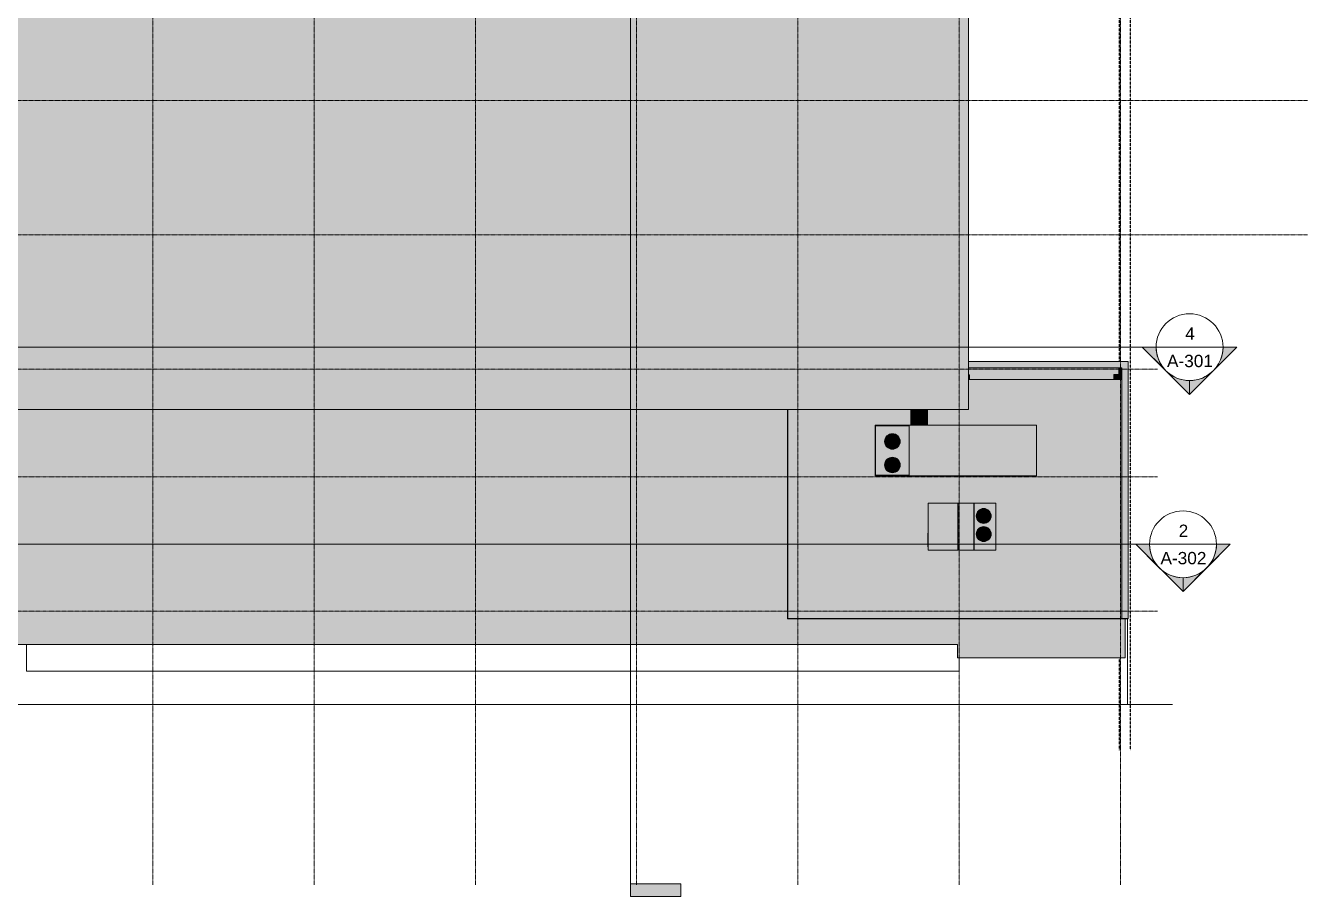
# Model space of a CAD drawing. Header units: inches. Extents: x 21826 to 32862, y -23296 to -20170.
# Drawn here: x 24305 to 26606, y -23296 to -21733 of the extents above; entities that cross this region are included whole.
import ezdxf

# ---------------------------------------------------------------- set-up
doc = ezdxf.new("R2010")
doc.units = ezdxf.units.IN
doc.header["$MEASUREMENT"] = 0
doc.linetypes.add('Grid Line 1_2_', pattern=[0.875, 0.5, -0.125, 0.125, -0.125])
doc.linetypes.add('Hidden', pattern=[0.28125, 0.1875, -0.09375])
for name, color, linetype, lineweight in [('A-PROP-SBCK', 71, 'Hidden', 25), ('A-ROOF', 132, 'Continuous', 9), ('C-BLDG-PADS', 91, 'Continuous', 9), ('Conc', 7, 'Continuous', 9), ('EOP-PR', 4, 'Continuous', 9), ('G-ANNO-SYMB', 111, 'Continuous', 9), ('G-IMPT', 8, 'Continuous', 9), ('L-SITE-WALL', 31, 'Continuous', 9), ('M-EQPM', 50, 'Continuous', 9), ('M-HVAC-DUCT', 70, 'Continuous', 9), ('Q-CASE', 31, 'Continuous', 9), ('S-BEAM', 12, 'Continuous', 9), ('S-GRID', 1, 'Continuous', 9)]:
    doc.layers.add(name, color=color, linetype=linetype, lineweight=lineweight)
doc.styles.add('Arial_1', font='arial.ttf', dxfattribs={"height": 22.129491})

# ---------------------------------------------------------------- blocks, each defined once
blk = doc.blocks.new('W-Wide Flange - W21X166-773988-Roof Plan')
at = {"layer": 'S-BEAM'}
for points in [[(26258.2, -22360.6), (26263.1, -22360.4), (26263.1, -22359.7), (26258.2, -22359.7), (26258.2, -22360.5)], [(26270.7, -22368.7), (26270.6, -22360.4), (26258.2, -22360.6), (26258.3, -22368.7), (26260.2, -22368.7)], [(26263.1, -22360.5), (26264, -22360.4), (26264, -22359.7), (26263.1, -22359.7), (26263.1, -22360.5)], [(26264, -22360.4), (26264.8, -22360.4), (26264.8, -22359.7), (26264, -22359.7)], [(26264.8, -22360.5), (26265.7, -22360.4), (26265.7, -22359.6), (26264.8, -22359.7), (26264.8, -22360.4)], [(26264.8, -22360.5), (26264.8, -22360.4), (26264.8, -22360.4)], [(26265.7, -22360.4), (26267.4, -22360.4), (26267.4, -22359.6), (26265.7, -22359.7), (26265.7, -22360.4)], [(26270.7, -22368.7), (26270.7, -22368.7), (26270.7, -22365.9)]]:
    blk.add_hatch(color=256, dxfattribs=at).paths.add_polyline_path(points, flags=0)
for p, q in [((26267.4, -22359.5), (26258.2, -22359.7)), ((26258.2, -22359.7), (26263.1, -22359.7)), ((26258.2, -22359.7), (26258.2, -22359.7)), ((26258.2, -22359.7), (26258.2, -22360.6)), ((26258.2, -22360.6), (26270.6, -22360.4)), ((26263.1, -22360.5), (26258.2, -22360.6)), ((26258.2, -22360.6), (26258.2, -22360.6)), ((26258.3, -22368.7), (26258.2, -22360.6)), ((26264, -22359.7), (26264, -22360.4)), ((26264.8, -22360.4), (26264.8, -22359.7)), ((26265.7, -22359.6), (26267.4, -22359.6)), ((26270.6, -22360.4), (26265.7, -22360.4)), ((26270.6, -22360.4), (26270.6, -22360.4)), ((26270.7, -22368.7), (26270.6, -22360.4))]:
    blk.add_line(p, q, dxfattribs=at)
for centre, start_param, end_param in [((26263.1, -22359.7), 0, 1.570207), ((26263.1, -22360.4), 4.7118, 6.282596), ((26265.7, -22359.7), 1.570207, 3.141003), ((26265.7, -22360.4), 3.141593, 4.7118)]:
    blk.add_ellipse(centre, major_axis=(0.89, 0.013), ratio=0.041626, start_param=start_param, end_param=end_param, dxfattribs=at)
blk = doc.blocks.new('Casework 3 - Casework 1-483541-Roof Plan')
at = {"layer": 'Q-CASE'}
blk.add_hatch(color=256, dxfattribs=at).paths.add_polyline_path([(25833.6, -22384.1), (25842.2, -22384.1), (25842.2, -22381.9), (25833.6, -22381.9)], flags=0)
for p, q in [((25842.2, -22384.1), (25842.2, -22381.9)), ((25833.6, -22384.1), (25842.2, -22384.1))]:
    blk.add_line(p, q, dxfattribs=at)
blk = doc.blocks.new('Girt_C - 8_D-747001-Roof Plan')
at = {"layer": 'S-BEAM'}
for points in [[(26267.4, -22360.4), (26267.6, -22360.4), (26267.6, -22348.2), (26267.4, -22348.2), (26267.4, -22360.4)], [(26270.7, -22368.7), (26272.8, -22368.7), (26272.8, -22348.2), (26267.6, -22348.2), (26267.6, -22360.4), (26270.6, -22360.5), (26270.7, -22368.7)]]:
    blk.add_hatch(color=256, dxfattribs=at).paths.add_polyline_path(points, flags=0)
for p, q in [((26267.4, -22348.2), (26267.4, -22360.5)), ((26267.4, -22348.2), (26267.6, -22348.2)), ((26267.6, -22348.2), (26272.8, -22348.2))]:
    blk.add_line(p, q, dxfattribs=at)
blk = doc.blocks.new('Trane - 20-75 Ton Packaged Ind Rooftop DX Cooling Only and Extended Casing TAG_SXHLF20_ 0210035350 - PL_AS_HF001102-e2b63efd-16e1-40f1-8521-6466c1d8891c_dwg_Trane-SXHLF20-V4-Roof Plan')
at = {"layer": 'G-IMPT'}
for points in [[(-1.1, 89.5), (-1.1, 89.5), (-1.1, 89.5)], [(30.7, 89.5), (-1.1, 89.5), (-1.1, -1), (227.3, -1), (227.2, 89.5), (168.9, 89.5)], [(227.3, 89.5), (227.3, 88.5), (287.4, 88.5), (287.4, -0.1), (227.3, -0.2), (227.3, -1), (288.4, -1), (288.4, 89.5), (238.1, 89.5)], [(256, 84.2), (253.4, 83.8), (251, 82.8), (248.8, 81.5), (246.9, 79.7), (245.4, 77.7), (244.2, 75.4), (243.5, 72.9), (243.3, 70.3), (243.5, 67.7), (244.2, 65.3), (245.4, 62.9), (246.9, 60.9), (248.8, 59.1), (251, 57.8), (253.4, 56.8), (256, 56.4), (258.6, 56.4), (261.1, 56.8), (263.5, 57.8), (266, 59.4), (267.6, 60.9), (269.2, 62.9), (270.3, 65.3), (271, 67.7), (271.3, 70.3), (271, 72.9), (270.3, 75.4), (269.2, 77.7), (267.6, 79.7), (265.7, 81.5), (263.5, 82.8), (261.1, 83.8), (258.6, 84.2)], [(256, 42.1), (253.4, 41.6), (251, 40.7), (248.8, 39.3), (246.9, 37.6), (245.4, 35.5), (244.2, 33.2), (243.5, 30.7), (243.3, 28.1), (243.5, 25.6), (244.2, 23.1), (245.4, 20.8), (246.9, 18.7), (248.8, 17), (251, 15.6), (253.4, 14.7), (256, 14.2), (258.6, 14.2), (261.1, 14.7), (263.5, 15.6), (265.7, 17), (267.6, 18.7), (269.2, 20.8), (270.3, 23.1), (271, 25.6), (271.3, 28.1), (271, 30.7), (270.3, 33.2), (269.2, 35.5), (267.6, 37.6), (265.7, 39.3), (263.5, 40.7), (261.1, 41.6), (258.6, 42.1)]]:
    blk.add_hatch(color=256, dxfattribs=at).paths.add_polyline_path(points, flags=0)
h = blk.add_hatch(color=256, dxfattribs=at)
h.paths.add_polyline_path([(287.4, 88.5), (227.2, 88.5), (227.2, -0.1), (287.4, -0.1), (287.4, 82.8)], flags=0)
h.paths.add_polyline_path([(256, 84.2), (258.6, 84.2), (261.1, 83.8), (263.5, 82.8), (265.7, 81.5), (267.6, 79.7), (269.2, 77.7), (270.3, 75.4), (271, 72.9), (271.3, 70.3), (271, 67.7), (270.3, 65.3), (269.2, 62.9), (267.6, 60.9), (265.7, 59.1), (263.5, 57.8), (261.1, 56.8), (258.6, 56.4), (256, 56.4), (253.4, 56.8), (251, 57.8), (248.5, 59.4), (246.9, 60.9), (245.4, 62.9), (244.2, 65.3), (243.5, 67.7), (243.3, 70.3), (243.5, 72.9), (244.2, 75.4), (245.4, 77.7), (246.9, 79.7), (248.8, 81.5), (251, 82.8), (253.4, 83.8)], flags=0)
h.paths.add_polyline_path([(256, 42.1), (258.6, 42.1), (261.1, 41.6), (263.5, 40.7), (265.7, 39.3), (267.6, 37.6), (269.2, 35.5), (270.3, 33.2), (271, 30.7), (271.3, 28.1), (271, 25.6), (270.3, 23.1), (269.2, 20.8), (267.6, 18.7), (265.7, 17), (263.5, 15.6), (261.1, 14.7), (258.6, 14.2), (256, 14.2), (253.4, 14.7), (251, 15.6), (248.8, 17), (246.9, 18.7), (245.4, 20.8), (244.2, 23.1), (243.5, 25.6), (243.3, 28.1), (243.5, 30.7), (244.2, 33.2), (245.4, 35.5), (246.9, 37.6), (248.8, 39.3), (251, 40.7), (253.4, 41.6)], flags=0)
for p, q in [((-1.1, -1), (-1.1, 89.5)), ((-1.1, -1), (-1.1, 89.5)), ((-1.1, 89.5), (227.3, 89.5)), ((287.4, 88.5), (227.2, 88.5)), ((227.2, 88.5), (227.2, -0.1)), ((227.3, 89.5), (288.4, 89.5)), ((227.3, 89.5), (227.3, 88.5)), ((287.4, -0.1), (287.4, 88.5)), ((288.4, -1), (288.4, 89.5)), ((227.3, -1), (-1.1, -1)), ((227.2, -0.1), (287.4, -0.1)), ((227.3, -0.1), (227.3, -1)), ((288.4, -1), (227.3, -1))]:
    blk.add_line(p, q, dxfattribs=at)
for centre, start, end in [((257.3, 70.3), 0, 180), ((257.3, 70.3), 180, 0), ((257.3, 28.1), 0, 180), ((257.3, 28.1), 180, 0)]:
    blk.add_arc(centre, 14, start, end, dxfattribs=at)
blk = doc.blocks.new('Trane - 20-75 Ton Packaged Ind Rooftop DX Cooling Only and Extended Casing TAG_SXHLF20_ 0210035350 - PL_AS_HF001102-e2b63efd-16e1-40f1-8521-6466c1d8891c_dwg_TRANEBIMLOGO-700802-Roof Plan')
at = {"layer": 'G-IMPT'}
for p, q in [((273.3, -1), (273.4, -1)), ((273.4, -1), (273.3, -1)), ((273.4, -1), (273.5, -1)), ((273.5, -1), (273.4, -1)), ((273.5, -1), (273.5, -1)), ((273.5, -1), (273.5, -1)), ((277.9, -1), (277.8, -1))]:
    blk.add_line(p, q, dxfattribs=at)
at = {"layer": 'G-IMPT', "flags": 128}
for points in [[(271.6, -1), (268, -1), (271.7, -1)], [(271.5, -1), (268, -1), (271.5, -1)], [(271.8, -1), (268, -1), (271.9, -1)], [(271.7, -1), (268, -1), (271.8, -1)], [(271.4, -1), (268.1, -1), (271.4, -1)], [(271.3, -1), (268.3, -1), (271.3, -1)], [(271.2, -1), (268.5, -1), (271.2, -1)], [(276.8, -1), (275.1, -1), (274.9, -1), (275.4, -1), (275, -1), (275.7, -1), (276.1, -1), (276.6, -1)], [(279.1, -1), (279.3, -1), (279.4, -1)], [(283, -1), (283.7, -1), (283.8, -1), (282.4, -1), (282, -1), (283.4, -1), (283.5, -1), (282.8, -1), (282.8, -1), (283.6, -1), (283.7, -1), (283, -1)]]:
    blk.add_lwpolyline(points, close=True, dxfattribs=at)
for points in [[(273.4, -1), (270, -1), (273.4, -1)], [(273.5, -1), (270.1, -1), (273.5, -1)], [(273.5, -1), (270.2, -1), (273.5, -1)], [(273.5, -1), (270.3, -1), (273.5, -1)], [(273.4, -1), (270.5, -1), (273.4, -1)], [(273.3, -1), (270.6, -1), (273.3, -1)], [(277.8, -1), (276.9, -1), (276.3, -1), (277, -1), (277.2, -1), (277.5, -1), (278.7, -1), (278.8, -1), (279.5, -1), (279.5, -1), (280.7, -1), (280.9, -1)], [(277.7, -1), (277.4, -1), (277.5, -1), (277.7, -1)], [(281.4, -1), (281.1, -1), (280.5, -1), (280.1, -1), (279.9, -1), (279, -1), (278.1, -1), (277.9, -1)], [(280.9, -1), (281.2, -1), (281.8, -1), (282.3, -1), (281.6, -1), (281.4, -1)]]:
    blk.add_lwpolyline(points, dxfattribs=at)
blk = doc.blocks.new('Trane - 20-75 Ton Packaged Ind Rooftop DX Cooling Only and Extended Casing TAG_SXHLF20_ 0210035350 - PL_AS_HF001102-e2b63efd-16e1-40f1-8521-6466c1d8891c_dwg-V5-Roof Plan')
for name in ['Trane - 20-75 Ton Packaged Ind Rooftop DX Cooling Only and Extended Casing TAG_SXHLF20_ 0210035350 - PL_AS_HF001102-e2b63efd-16e1-40f1-8521-6466c1d8891c_dwg_Trane-SXHLF20-V4-Roof Plan', 'Trane - 20-75 Ton Packaged Ind Rooftop DX Cooling Only and Extended Casing TAG_SXHLF20_ 0210035350 - PL_AS_HF001102-e2b63efd-16e1-40f1-8521-6466c1d8891c_dwg_TRANEBIMLOGO-700802-Roof Plan']:
    blk.add_blockref(name, (0, 0))
blk = doc.blocks.new('Trane - 20-75 Ton Packaged Ind Rooftop DX Cooling Only and Extended Casing TAG_SXHLF20_ 0210035350 - SXHLF20-V6-Roof Plan')
blk.add_blockref('Trane - 20-75 Ton Packaged Ind Rooftop DX Cooling Only and Extended Casing TAG_SXHLF20_ 0210035350 - PL_AS_HF001102-e2b63efd-16e1-40f1-8521-6466c1d8891c_dwg-V5-Roof Plan', (0, 0))
blk = doc.blocks.new('Trane - Packaged Voyager Rooftop System 12_5-25 Ton Gas-Electric Packaged Unit TAG_YHD300_ 1008114931 - PL_AY4V000072-0a482d62-fa2d-4e4c-a01b-d2dd38fd3219_dwg_Trane-YHD300-V7-Roof Plan')
at = {"layer": 'G-IMPT'}
h = blk.add_hatch(color=256, dxfattribs=at)
h.paths.add_polyline_path([(0, 0), (53.2, 0), (53.2, 84.2), (0, 84.2), (0, 8.7)], flags=0)
h.paths.add_polyline_path([(121.7, 0), (121.7, 84.2), (82.4, 84.2), (82.4, 0), (110.6, 0)], flags=0)
h.paths.add_polyline_path([(53.7, 0), (81.9, 0), (81.9, 84.2), (53.7, 84.2), (53.7, 8.7)], flags=0)
h.paths.add_polyline_path([(99.7, 15.3), (98.4, 15.4), (97.2, 15.6), (95.9, 15.9), (94.7, 16.3), (93.3, 17), (92.5, 17.5), (91.4, 18.2), (90.5, 19), (89.6, 20), (88.8, 21), (88.2, 22), (87.6, 23.2), (87.1, 24.4), (86.8, 25.6), (86.5, 26.8), (86.4, 28.1), (86.5, 29.4), (86.6, 30.6), (86.9, 31.9), (87.2, 33.1), (87.7, 34.3), (88.3, 35.4), (89, 36.5), (89.8, 37.4), (90.7, 38.3), (91.7, 39.2), (93.3, 40.1), (93.9, 40.5), (95.1, 41), (96.3, 41.4), (97.5, 41.6), (98.8, 41.8), (100.6, 41.8), (101.9, 41.6), (103.1, 41.4), (104.3, 41), (105.5, 40.5), (106.6, 39.9), (107.7, 39.2), (109.3, 37.7), (109.5, 37.4), (110.6, 36.1), (111, 35.4), (111.6, 34.3), (112.1, 33.1), (112.5, 31.9), (112.8, 30.6), (112.9, 29.4), (112.9, 28), (112.8, 26.8), (112.6, 25.6), (112.3, 24.4), (111.8, 23.2), (111.2, 22), (110.5, 21), (109.8, 20), (108.9, 19), (107.9, 18.2), (106.9, 17.5), (105.8, 16.8), (104.7, 16.3), (103.5, 15.9), (102.2, 15.6), (101, 15.4)], flags=0)
h.paths.add_polyline_path([(98.5, 48), (96.1, 48.4), (93.8, 49.3), (91.7, 50.6), (89.9, 52.3), (88.4, 54.2), (87.3, 56.4), (86.7, 58.8), (86.4, 61.2), (86.7, 63.6), (87.3, 66), (88.4, 68.2), (89.9, 70.1), (91.7, 71.8), (93.8, 73), (96.1, 73.9), (98.5, 74.4), (100.9, 74.4), (103.3, 73.9), (105.6, 73), (107.7, 71.8), (109.5, 70.1), (111, 68.2), (112, 66), (112.7, 63.6), (112.9, 61.2), (112.7, 58.8), (112, 56.4), (111, 54.2), (109.5, 52.3), (107.7, 50.6), (105.6, 49.3), (103.3, 48.4), (100.9, 48)], flags=0)
for points in [[(42, 84.2), (42, 84.2), (40.2, 84.2)], [(53.2, 0), (53.7, 0), (53.7, 84.2), (53.2, 84.2), (53.2, 8.7)], [(81.9, 0), (82.4, 0), (82.4, 84.2), (81.9, 84.2), (81.9, 8.7)], [(100.9, 48), (103.3, 48.4), (105.6, 49.3), (107.7, 50.6), (109.5, 52.3), (111, 54.4), (112.1, 56.7), (112.7, 58.8), (112.9, 61.2), (112.7, 63.6), (112, 66), (111, 68.2), (109.5, 70.1), (107.7, 71.8), (105.6, 73), (103.3, 73.9), (100.9, 74.4), (98.5, 74.4), (96.1, 73.9), (93.8, 73), (91.7, 71.8), (89.9, 70.1), (88.4, 68.2), (87.3, 66), (86.7, 63.6), (86.4, 61.2), (86.7, 58.8), (87.3, 56.4), (88.4, 54.2), (89.9, 52.3), (91.7, 50.6), (93.9, 49.3), (96.3, 48.4), (98.8, 48), (100.6, 48)], [(-0.1, 5.9), (-0.1, 30.4), (-0.6, 30.4), (-0.6, 5.9)], [(99.7, 15.3), (101, 15.4), (102.2, 15.6), (103.5, 15.9), (104.7, 16.3), (105.8, 16.8), (106.9, 17.5), (107.9, 18.2), (108.9, 19), (109.8, 20), (110.6, 21), (111.2, 22), (111.8, 23.2), (112.3, 24.4), (112.8, 26.6), (112.9, 27.9), (112.9, 28.1), (112.9, 29.4), (112.7, 30.9), (112.5, 31.9), (112, 33.3), (111.6, 34.3), (110.6, 36.1), (110.3, 36.5), (109.3, 37.7), (108.6, 38.3), (107.7, 39.2), (106.6, 39.9), (105.5, 40.5), (103.3, 41.3), (103.1, 41.4), (100.9, 41.7), (100.6, 41.8), (98.5, 41.7), (97.5, 41.6), (96.1, 41.3), (95.1, 41), (93.3, 40.1), (92.8, 39.9), (91.7, 39.1), (90.7, 38.3), (89.8, 37.4), (88.4, 35.5), (88.3, 35.4), (87.3, 33.3), (87.2, 33.1), (86.7, 30.9), (86.6, 30.6), (86.5, 29.4), (86.5, 27.9), (86.6, 26.6), (86.8, 25.6), (87.1, 24.4), (87.6, 23.2), (88.2, 22), (88.8, 21), (89.6, 20), (90.5, 19), (91.4, 18.2), (93.3, 17), (93.6, 16.8), (94.7, 16.3), (95.9, 15.9), (97.2, 15.6), (98.4, 15.4)], [(31, 0), (31, 0), (24.2, 0)], [(33.2, 0), (33.2, 0), (31.5, 0)], [(51, 0), (51, 0), (41.4, 0)], [(81.4, 0), (81.4, 0), (79.7, 0)]]:
    blk.add_hatch(color=256, dxfattribs=at).paths.add_polyline_path(points, flags=0)
for p, q in [((0, 84.2), (53.2, 84.2)), ((0, 0), (0, 84.2)), ((0, 81.4), (0, 2.6)), ((39.2, 84.2), (3.2, 84.2)), ((42, 84.2), (40.2, 84.2)), ((84.8, 84.2), (43, 84.2)), ((53.2, 0), (53.2, 84.2)), ((53.7, 84.2), (53.2, 84.2)), ((53.7, 84.2), (81.9, 84.2)), ((53.7, 0), (53.7, 84.2)), ((81.9, 84.2), (82.4, 84.2)), ((81.9, 84.2), (81.9, 0)), ((82.4, 84.2), (121.7, 84.2)), ((82.4, 84.2), (82.4, 0)), ((99, 61.8), (90.2, 70.6)), ((99.7, 62.1), (99.7, 74.6)), ((109.1, 70.6), (100.3, 61.8)), ((121.7, 84.2), (121.7, 0)), ((99.7, 47.8), (99.7, 60.3)), ((109.1, 51.7), (100.3, 60.5)), ((113.1, 61.2), (100.6, 61.2)), ((-0.1, 30.4), (-0.6, 30.4)), ((-0.6, 30.4), (-0.6, 5.9)), ((-0.1, 5.9), (-0.1, 30.4)), ((99, 29.2), (90.2, 38)), ((100.6, 41.8), (98.8, 41.8)), ((99.7, 29.5), (99.7, 41.9)), ((99.7, 15.2), (99.7, 27.6)), ((109.1, 38), (100.3, 29.2)), ((109.1, 19.1), (100.3, 27.9)), ((113.1, 28.6), (100.6, 28.6)), ((-0.1, 5.9), (-0.6, 5.9)), ((0, 0), (53.2, 0)), ((53.7, 0), (53.2, 0)), ((53.7, 0), (81.9, 0)), ((81.9, 0), (82.4, 0)), ((82.4, 0), (121.7, 0)), ((2.5, 0), (31, 0)), ((31.5, 0), (33.2, 0)), ((34.5, 0), (51, 0)), ((51.7, 0), (53.5, 0)), ((59.9, 0), (78.9, 0)), ((79.7, 0), (81.4, 0)), ((81.9, 0), (119.2, 0))]:
    blk.add_line(p, q, dxfattribs=at)
at = {"layer": 'G-IMPT', "flags": 128}
for points in [[(98.8, 61.2), (86.3, 61.2)], [(99, 60.5), (90.2, 51.7)], [(98.8, 28.6), (86.3, 28.6)], [(99, 27.9), (90.2, 19.1)], [(59.7, 0), (54.4, 0)]]:
    blk.add_lwpolyline(points, close=True, dxfattribs=at)
at = {"layer": 'G-IMPT'}
for centre, radius in [((99.7, 61.2), 13.4), ((99.7, 61.2), 12.1), ((99.7, 61.2), 10.9), ((99.7, 61.2), 9.63), ((99.7, 61.2), 8.38), ((99.7, 61.2), 7.13), ((99.7, 61.2), 5.88), ((99.7, 61.2), 4.63), ((99.7, 61.2), 2.63), ((99.7, 61.2), 0.925), ((99.7, 28.6), 13.4), ((99.7, 28.6), 12.1), ((99.7, 28.6), 10.9), ((99.7, 28.6), 9.63), ((99.7, 28.6), 8.38), ((99.7, 28.6), 7.13), ((99.7, 28.6), 5.88), ((99.7, 28.6), 4.63), ((99.7, 28.6), 2.63)]:
    blk.add_circle(centre, radius, dxfattribs=at)
for centre, radius, start, end in [((99.7, 61.2), 13.3, 360, 180), ((99.7, 61.2), 13.2, 180, 0), ((99.7, 28.6), 13.2, 93.9359, 86.0641), ((99.7, 28.6), 0.925, 0, 215.9886), ((99.7, 28.6), 0.925, 216, 360)]:
    blk.add_arc(centre, radius, start, end, dxfattribs=at)
blk = doc.blocks.new('Trane - Packaged Voyager Rooftop System 12_5-25 Ton Gas-Electric Packaged Unit TAG_YHD300_ 1008114931 - PL_AY4V000072-0a482d62-fa2d-4e4c-a01b-d2dd38fd3219_dwg-V8-Roof Plan')
blk.add_blockref('Trane - Packaged Voyager Rooftop System 12_5-25 Ton Gas-Electric Packaged Unit TAG_YHD300_ 1008114931 - PL_AY4V000072-0a482d62-fa2d-4e4c-a01b-d2dd38fd3219_dwg_Trane-YHD300-V7-Roof Plan', (0, 0))
blk = doc.blocks.new('Trane - Packaged Voyager Rooftop System 12_5-25 Ton Gas-Electric Packaged Unit TAG_YHD300_ 1008114931 - YHD300-V9-Roof Plan')
blk.add_blockref('Trane - Packaged Voyager Rooftop System 12_5-25 Ton Gas-Electric Packaged Unit TAG_YHD300_ 1008114931 - PL_AY4V000072-0a482d62-fa2d-4e4c-a01b-d2dd38fd3219_dwg-V8-Roof Plan', (0, 0))
blk = doc.blocks.new('Section - 3_32_ x 3_8_-18514-Roof Plan')
at = {"layer": 'G-ANNO-SYMB'}
blk.add_hatch(color=256, dxfattribs=at).paths.add_polyline_path([(0, 0.375), (0, 0), (-0.09375, 0), (-0.09375, 0.375)], flags=0)
for p, q in [((0, 0.375), (-0.09375, 0.375)), ((-0.09375, 0.375), (-0.09375, 0)), ((0, 0), (0, 0.375)), ((-0.09375, 0), (0, 0))]:
    blk.add_line(p, q, dxfattribs=at)
blk = doc.blocks.new('Section - Section Head - Filled-1526-Roof Plan')
at = {"layer": 'G-ANNO-SYMB'}
h = blk.add_hatch(color=256, dxfattribs=at)
edge = h.paths.add_edge_path(flags=0)
edge.add_line((-0.4268, 0.1768), (-0.25, 0.3536))
edge.add_line((-0.25, 0.3536), (-0.25, 0.25))
edge.add_arc((-0.25, 0), 0.25, 90, 135)
h = blk.add_hatch(color=256, dxfattribs=at)
edge = h.paths.add_edge_path(flags=0)
edge.add_arc((-0.25, 0), 0.25, 45, 90)
edge.add_line((-0.25, 0.25), (-0.25, 0.3536))
edge.add_line((-0.25, 0.3536), (-0.0732, 0.1768))
h = blk.add_hatch(color=256, dxfattribs=at)
edge = h.paths.add_edge_path(flags=0)
edge.add_arc((-0.25, 0), 0.2503, 137.9216, 180)
edge.add_line((-0.5003, 0), (-0.6036, 0))
edge.add_line((-0.6036, 0), (-0.4358, 0.1678))
h = blk.add_hatch(color=256, dxfattribs=at)
edge = h.paths.add_edge_path(flags=0)
edge.add_line((-0.0642, 0.1678), (0.1036, 0))
edge.add_line((0.1036, 0), (0.0003, 0))
edge.add_arc((-0.25, 0), 0.2503, 0, 42.0784)
for p, q in [((-0.25, 0.3536), (-0.6036, 0)), ((-0.25, 0.3536), (-0.4268, 0.1768)), ((-0.25, 0.3536), (0.1036, 0)), ((-0.25, 0.25), (-0.25, 0.3536)), ((-0.0732, 0.1768), (-0.25, 0.3536)), ((-0.25, 0.3536), (-0.25, 0.25)), ((-0.4358, 0.1678), (-0.6036, 0)), ((0.1036, 0), (-0.0642, 0.1678)), ((-0.6036, 0), (-0.5003, 0)), ((0.0003, 0), (0.1036, 0)), ((-0.5, 0), (-0.6036, 0)), ((0, 0), (0.1036, 0))]:
    blk.add_line(p, q, dxfattribs=at)
for radius, start, end in [(0.25, 360, 180), (0.25, 90, 135), (0.25, 45, 90), (0.2503, 137.9216, 180), (0.2503, 0, 42.0784), (0.25, 180, 360)]:
    blk.add_arc((-0.25, 0), radius, start, end, dxfattribs=at)

msp = doc.modelspace()

# ---------------------------------------------------------------- hatches: boundary and pattern name
at = {"layer": 'A-ROOF'}
h = msp.add_hatch(color=256, dxfattribs=at)
h.paths.add_polyline_path([(22780, -22422.1), (25997.3, -22422.1), (25997.3, -21122.3), (22780, -21122.3), (22780, -22414.3)], flags=0)
h.paths.add_polyline_path([(23229.9, -21283.1), (23226.4, -21282.7), (23223.9, -21282.1), (23220.2, -21280.4), (23218.7, -21279.4), (23215.5, -21276.4), (23214.5, -21275.1), (23213.4, -21273.5), (23212.3, -21271.2), (23211.6, -21269.2), (23211.1, -21266.5), (23210.9, -21264.1), (23211.2, -21260.7), (23211.8, -21258.4), (23212.6, -21256.3), (23213.9, -21253.8), (23215, -21252.3), (23216.9, -21250.2), (23220.2, -21247.8), (23221.3, -21247.1), (23224.4, -21245.9), (23227.3, -21245.3), (23229.9, -21245.1), (23232.7, -21245.3), (23235.9, -21246.1), (23239.8, -21247.9), (23241.7, -21249.2), (23243.3, -21250.7), (23245.2, -21252.9), (23246.5, -21254.9), (23247.6, -21257.3), (23248.2, -21259), (23248.8, -21262), (23248.9, -21264.1), (23248.7, -21267), (23247.8, -21270.1), (23247.2, -21271.9), (23245.8, -21274.3), (23244.4, -21276.2), (23243.9, -21276.9), (23240.6, -21279.7), (23238.5, -21281), (23235.6, -21282.1), (23233.4, -21282.7), (23230.6, -21283)], flags=0)
h.paths.add_polyline_path([(25541.9, -21283.1), (25538.4, -21282.7), (25535.9, -21282.1), (25532.2, -21280.4), (25530.7, -21279.4), (25527.5, -21276.4), (25526.5, -21275.1), (25525.4, -21273.5), (25524.3, -21271.2), (25523.6, -21269.2), (25523, -21266.1), (25522.9, -21264.1), (25523.2, -21260.7), (25523.8, -21258.3), (25524.8, -21255.8), (25525.9, -21253.8), (25527, -21252.3), (25528.9, -21250.2), (25532.2, -21247.8), (25533.3, -21247.1), (25536.4, -21245.9), (25539.3, -21245.3), (25541.9, -21245.1), (25544.7, -21245.3), (25547.9, -21246.1), (25551.8, -21247.9), (25553.7, -21249.2), (25555.3, -21250.7), (25557, -21252.6), (25558.5, -21254.9), (25559.5, -21257.1), (25560.2, -21259), (25560.8, -21262), (25560.9, -21264.1), (25560.7, -21267), (25559.8, -21270.1), (25559.2, -21271.9), (25557.8, -21274.3), (25556.4, -21276.2), (25555.9, -21276.9), (25552.6, -21279.7), (25550.5, -21281), (25547.6, -21282.1), (25545.4, -21282.7), (25542.6, -21283)], flags=0)
h.paths.add_polyline_path([(24096.9, -21283.1), (24093.4, -21282.7), (24090.9, -21282.1), (24087.2, -21280.4), (24085.7, -21279.4), (24082.5, -21276.4), (24081.5, -21275.1), (24080.4, -21273.5), (24079.3, -21271.2), (24078.6, -21269.2), (24078.1, -21266.5), (24077.9, -21264.1), (24078.2, -21260.7), (24078.8, -21258.4), (24079.6, -21256.3), (24080.9, -21253.8), (24082, -21252.3), (24083.9, -21250.2), (24087.2, -21247.8), (24088.3, -21247.1), (24091.4, -21245.9), (24094.3, -21245.3), (24096.9, -21245.1), (24099.7, -21245.3), (24102.9, -21246.1), (24106.8, -21247.9), (24108.7, -21249.2), (24110.3, -21250.7), (24112.2, -21252.9), (24113.5, -21254.9), (24114.6, -21257.3), (24115.2, -21259), (24115.8, -21262), (24115.9, -21264.1), (24115.7, -21267), (24114.8, -21270.1), (24114.2, -21271.9), (24112.8, -21274.3), (24111.4, -21276.2), (24110.9, -21276.9), (24107.9, -21279.5), (24105.5, -21281), (24102.6, -21282.1), (24100.3, -21282.7), (24097.6, -21283)], flags=0)
h.paths.add_polyline_path([(23518.9, -21283.1), (23515.4, -21282.7), (23512.8, -21282), (23509.2, -21280.4), (23507.7, -21279.4), (23504.5, -21276.4), (23503.5, -21275.1), (23502.3, -21273.3), (23501.3, -21271.2), (23500.6, -21269.2), (23500, -21266.1), (23499.9, -21264.1), (23500.2, -21260.7), (23500.8, -21258.3), (23501.8, -21255.8), (23502.9, -21253.8), (23504, -21252.3), (23505.9, -21250.2), (23509.2, -21247.8), (23510.3, -21247.1), (23513.4, -21245.9), (23516.3, -21245.3), (23518.9, -21245.1), (23521.7, -21245.3), (23524.9, -21246.1), (23528.8, -21247.9), (23530.7, -21249.2), (23532.3, -21250.7), (23534, -21252.6), (23535.5, -21254.9), (23536.5, -21257.1), (23537.2, -21259), (23537.8, -21262), (23537.9, -21264.1), (23537.7, -21267), (23536.8, -21270.1), (23536.2, -21271.9), (23534.8, -21274.3), (23533.4, -21276.2), (23532.9, -21276.9), (23529.6, -21279.7), (23527.5, -21281), (23524.6, -21282.1), (23522.4, -21282.7), (23519.6, -21283)], flags=0)
h.paths.add_polyline_path([(23807.9, -21283.1), (23804.4, -21282.7), (23801.9, -21282.1), (23798.2, -21280.4), (23796.7, -21279.4), (23793.5, -21276.4), (23792.5, -21275.1), (23791.3, -21273.3), (23790.3, -21271.2), (23789.6, -21269.2), (23789.1, -21266.5), (23788.9, -21264.1), (23789.3, -21260.5), (23789.8, -21258.3), (23790.8, -21255.8), (23791.9, -21253.8), (23793, -21252.3), (23794.9, -21250.2), (23798.2, -21247.8), (23799.3, -21247.1), (23802.4, -21245.9), (23805.3, -21245.3), (23807.9, -21245.1), (23810.7, -21245.3), (23813.9, -21246.1), (23817.8, -21247.9), (23819.7, -21249.2), (23821.3, -21250.7), (23823.2, -21252.9), (23824.5, -21254.9), (23825.5, -21257.1), (23826.2, -21259), (23826.8, -21262), (23826.9, -21264.1), (23826.7, -21267), (23825.8, -21270.1), (23825.2, -21271.9), (23823.8, -21274.3), (23822.4, -21276.2), (23821.9, -21276.9), (23818.6, -21279.7), (23816.5, -21281), (23813.6, -21282.1), (23811.4, -21282.7), (23808.6, -21283)], flags=0)
h.paths.add_polyline_path([(24385.9, -21283.1), (24382.4, -21282.7), (24379.9, -21282.1), (24376.2, -21280.4), (24374.7, -21279.4), (24371.5, -21276.4), (24370.5, -21275.1), (24369.4, -21273.5), (24368.3, -21271.2), (24367.6, -21269.2), (24367.1, -21266.5), (24366.9, -21264.1), (24367.2, -21260.7), (24367.8, -21258.3), (24368.8, -21255.8), (24369.9, -21253.8), (24371, -21252.3), (24372.9, -21250.2), (24376.2, -21247.8), (24377.3, -21247.1), (24380.4, -21245.9), (24383.3, -21245.3), (24385.9, -21245.1), (24388.7, -21245.3), (24391.9, -21246.1), (24395.8, -21247.9), (24397.7, -21249.2), (24399.3, -21250.7), (24401, -21252.6), (24402.5, -21254.9), (24403.6, -21257.3), (24404.2, -21259), (24404.8, -21262), (24404.9, -21264.1), (24404.7, -21267), (24403.8, -21270.1), (24403.2, -21271.9), (24401.8, -21274.3), (24400.4, -21276.2), (24399.9, -21276.9), (24396.6, -21279.7), (24394.1, -21281.2), (24391.6, -21282.1), (24389.4, -21282.7), (24386.6, -21283)], flags=0)
h.paths.add_polyline_path([(24963.9, -21283.1), (24960.4, -21282.7), (24957.9, -21282.1), (24954.2, -21280.4), (24952.7, -21279.4), (24949.5, -21276.4), (24948.5, -21275.1), (24947.3, -21273.3), (24946.3, -21271.2), (24945.6, -21269.2), (24945.1, -21266.5), (24944.9, -21264.1), (24945.2, -21260.7), (24945.8, -21258.4), (24946.6, -21256.3), (24947.9, -21253.8), (24949, -21252.3), (24950.9, -21250.2), (24954.2, -21247.8), (24955.3, -21247.1), (24958.4, -21245.9), (24961.3, -21245.3), (24964.3, -21245.1), (24966.7, -21245.3), (24969.9, -21246.1), (24973.8, -21247.9), (24975.7, -21249.2), (24977.3, -21250.7), (24979.2, -21252.9), (24980.5, -21254.9), (24981.6, -21257.3), (24982.2, -21258.9), (24982.8, -21262), (24982.9, -21264.1), (24982.7, -21267), (24981.8, -21270.1), (24981.2, -21271.9), (24979.8, -21274.3), (24978.4, -21276.2), (24977.9, -21276.9), (24974.6, -21279.7), (24972.5, -21281), (24969.6, -21282.1), (24967.4, -21282.7), (24964.3, -21283)], flags=0)
h.paths.add_polyline_path([(25252.9, -21283.1), (25249.4, -21282.7), (25246.9, -21282.1), (25243.2, -21280.4), (25241.7, -21279.4), (25238.5, -21276.4), (25237.5, -21275.1), (25236.4, -21273.5), (25235.3, -21271.2), (25234.6, -21269.2), (25234.1, -21266.5), (25233.9, -21264.1), (25234.2, -21260.7), (25234.8, -21258.4), (25235.6, -21256.3), (25236.9, -21253.8), (25238, -21252.3), (25239.9, -21250.2), (25243.2, -21247.8), (25244.3, -21247.1), (25247.4, -21245.9), (25250.3, -21245.3), (25252.9, -21245.1), (25255.7, -21245.3), (25258.9, -21246.1), (25262.8, -21247.9), (25264.7, -21249.2), (25266.3, -21250.7), (25268.2, -21252.9), (25269.5, -21254.9), (25270.6, -21257.3), (25271.2, -21259), (25271.8, -21262), (25271.9, -21264.1), (25271.7, -21267), (25270.8, -21270.1), (25270.2, -21271.9), (25268.8, -21274.3), (25267.4, -21276.2), (25266.9, -21276.9), (25263.9, -21279.5), (25261.5, -21281), (25258.9, -21282.1), (25256.4, -21282.7), (25253.6, -21283)], flags=0)
h.paths.add_polyline_path([(24674.9, -21283.1), (24671.4, -21282.7), (24668.9, -21282.1), (24665.2, -21280.4), (24663.7, -21279.4), (24660.5, -21276.4), (24659.5, -21275.1), (24658.3, -21273.3), (24657.3, -21271.2), (24656.6, -21269.2), (24656, -21266.1), (24655.9, -21264.1), (24656.2, -21260.7), (24656.8, -21258.3), (24657.8, -21255.8), (24658.9, -21253.8), (24660, -21252.3), (24661.9, -21250.2), (24665.2, -21247.8), (24666.3, -21247.1), (24669.4, -21245.9), (24672.3, -21245.3), (24674.9, -21245.1), (24677.7, -21245.3), (24680.9, -21246.1), (24684.8, -21247.9), (24686.7, -21249.2), (24688, -21250.4), (24690, -21252.6), (24691.5, -21254.9), (24692.5, -21257.1), (24693.2, -21259), (24693.8, -21262), (24693.9, -21264.1), (24693.7, -21267), (24692.8, -21270.1), (24692.2, -21271.9), (24690.8, -21274.3), (24689.4, -21276.2), (24688.9, -21276.9), (24685.9, -21279.5), (24683.5, -21281), (24680.6, -21282.1), (24678.4, -21282.7), (24675.6, -21283)], flags=0)
h.paths.add_polyline_path([(22940.9, -21283.1), (22937.4, -21282.7), (22934.9, -21282.1), (22931.2, -21280.4), (22929.7, -21279.4), (22926.5, -21276.4), (22925.3, -21274.9), (22924.4, -21273.5), (22923.3, -21271.2), (22922.6, -21269.2), (22922.1, -21266.5), (22921.9, -21264.1), (22922.2, -21260.7), (22922.8, -21258.4), (22923.6, -21256.3), (22924.9, -21253.8), (22926, -21252.3), (22927.9, -21250.2), (22931.2, -21247.8), (22932.3, -21247.1), (22935.4, -21245.9), (22938.3, -21245.3), (22940.9, -21245.1), (22943.7, -21245.3), (22946.9, -21246.1), (22950.8, -21247.9), (22952.7, -21249.2), (22954.3, -21250.7), (22956.2, -21252.9), (22957.5, -21254.9), (22958.6, -21257.3), (22959.2, -21259), (22959.8, -21262), (22959.9, -21264.1), (22959.7, -21267), (22958.8, -21270.1), (22958.2, -21271.9), (22956.8, -21274.3), (22955.4, -21276.2), (22954.9, -21276.9), (22951.6, -21279.7), (22949.5, -21281), (22946.6, -21282.1), (22944.4, -21282.7), (22941.6, -21283)], flags=0)
h.paths.add_polyline_path([(25830.9, -21283.1), (25827.4, -21282.7), (25824.9, -21282.1), (25821.2, -21280.4), (25819.7, -21279.4), (25816.5, -21276.4), (25815.5, -21275.1), (25814.3, -21273.3), (25813.3, -21271.2), (25812.6, -21269.2), (25812, -21266.1), (25811.9, -21264.1), (25812.2, -21260.7), (25812.8, -21258.3), (25813.8, -21255.8), (25814.9, -21253.8), (25816, -21252.3), (25817.9, -21250.2), (25821.2, -21247.8), (25822.3, -21247.1), (25825.4, -21245.9), (25828.3, -21245.3), (25830.9, -21245.1), (25833.7, -21245.3), (25836.9, -21246.1), (25840.8, -21247.9), (25842.7, -21249.2), (25844.3, -21250.7), (25846, -21252.6), (25847.5, -21254.9), (25848.5, -21257.1), (25849.2, -21259), (25849.8, -21262), (25849.9, -21264.1), (25849.7, -21267), (25848.8, -21270.1), (25848.2, -21271.9), (25846.8, -21274.3), (25845.4, -21276.2), (25844.9, -21276.9), (25841.9, -21279.5), (25839.5, -21281), (25836.6, -21282.1), (25834.4, -21282.7), (25831.6, -21283)], flags=0)
h = msp.add_hatch(color=256, dxfattribs=at)
h.paths.add_polyline_path([(25977.9, -22868.3), (26278.4, -22868.3), (26278.4, -22797.9), (25672.8, -22797.9), (25672.7, -22422.1), (22810, -22422.1), (22810, -22797.9), (22798.9, -22797.9), (22798.9, -22844.3), (23949.2, -22844.3), (23949.2, -22868.3), (24246.4, -22868.3), (24246.4, -22844.3), (25977.9, -22844.3)], flags=0)
h.paths.add_polyline_path([(26272.8, -22797.7), (26278.4, -22797.7), (26278.4, -22797.4), (26272.8, -22797.4), (26272.8, -22368.7), (25997.3, -22368.7), (25997.3, -22422.1), (25923.9, -22422.1), (25923.9, -22450.7), (26119.2, -22450.7), (26119.2, -22541.3), (25829.8, -22541.3), (25829.8, -22450.7), (25893.9, -22450.7), (25893.9, -22422.1), (25673, -22422.1), (25673, -22797.7), (26007.3, -22797.7)], flags=0)
h.paths.add_polyline_path([(22807.3, -22786.7), (22809.8, -22786.7), (22809.8, -22422.1), (22807.4, -22422.1), (22807.3, -22785.2), (22799.4, -22785.2), (22799.5, -22786.7), (22807.2, -22786.7)], flags=0)
h.paths.add_polyline_path([(22798.9, -22786.7), (22799.2, -22786.7), (22799.2, -22781.7), (22799.4, -22781.7), (22799.4, -22545.7), (22799.2, -22545.7), (22799.2, -22540.4), (22799.4, -22540.4), (22799.4, -22422.1), (22798.9, -22422.1), (22798.9, -22540.1), (22799, -22540.1), (22799, -22540.2), (22798.9, -22540.2), (22798.9, -22545.9), (22799, -22545.9), (22799, -22546.1), (22798.9, -22546.1), (22798.9, -22781.3), (22799, -22781.3), (22799, -22781.5), (22798.9, -22781.5), (22798.9, -22785.2)], flags=0)
h.paths.add_polyline_path([(25927.6, -22674.8), (25927.6, -22674.7), (25925.1, -22674.7), (25925.1, -22590.6), (26046.8, -22590.6), (26046.8, -22674.7), (25931.9, -22674.8)], flags=0)
h.paths.add_polyline_path([(25924.4, -22668.8), (25924.4, -22644.3), (25925, -22644.3), (25925, -22668.8)], flags=0)
at = {"layer": 'C-BLDG-PADS'}
h = msp.add_hatch(color=256, dxfattribs=at)
h.paths.add_polyline_path([(22769.8, -22799.4), (22795.6, -22799.4), (22795.6, -22797.9), (22062.9, -22797.9), (22062.9, -22799.4), (22735.2, -22799.4)], flags=0)
h.paths.add_polyline_path([(22797.1, -22799.4), (22798.9, -22799.4), (22798.9, -22797.9), (22797.1, -22797.9)], flags=0)
h.paths.add_polyline_path([(22793.5, -22781.5), (22793.6, -22781.7), (22793.6, -22786.7), (22795.6, -22786.7), (22795.6, -22781.5), (22793.6, -22781.5)], flags=0)
h.paths.add_polyline_path([(22793.4, -22786.7), (22793.5, -22781.5), (22793.7, -22781.3), (22795.6, -22781.3), (22795.6, -22735.8), (22793.5, -22735.8), (22793.5, -22729.6), (22798.9, -22729.6), (22798.9, -22675.9), (22793.5, -22675.9), (22793.5, -22669.6), (22798.9, -22669.6), (22798.9, -22615.9), (22793.5, -22615.9), (22793.5, -22609.7), (22798.9, -22609.7), (22798.9, -22556), (22793.5, -22556), (22793.5, -22549.7), (22798.9, -22549.7), (22798.9, -22546.1), (22793.7, -22546.1), (22793.7, -22545.9), (22798.9, -22545.9), (22798.9, -22540.2), (22793.7, -22540.2), (22793.7, -22540.1), (22798.9, -22540.1), (22798.9, -22496), (22798.4, -22496), (22798.4, -22530.4), (22794.4, -22530.4), (22794.4, -22496), (22793.5, -22496), (22793.5, -22489.8), (22794.4, -22489.8), (22794.4, -22436.1), (22793.5, -22436.1), (22793.5, -22429.8), (22794.4, -22429.8), (22794.4, -22422.1), (22788.1, -22422.1), (22788.1, -22536.9), (22792.9, -22536.9), (22792.8, -22549.3), (22788.1, -22549.3), (22788.1, -22778.1), (22792.9, -22778.1), (22792.9, -22786.7)], flags=0)
h.paths.add_polyline_path([(22797.1, -22786.7), (22798.9, -22786.7), (22798.9, -22781.5), (22797.1, -22781.5), (22797.1, -22785.6)], flags=0)
h.paths.add_polyline_path([(22792, -22784.7), (22792, -22784.7), (22792, -22784.7)], flags=0)
h.paths.add_polyline_path([(22797.1, -22781.3), (22798.9, -22781.3), (22798.9, -22735.8), (22797.1, -22735.8), (22797.1, -22762.9)], flags=0)
h.paths.add_polyline_path([(22782.8, -22778.1), (22783.1, -22778.1), (22783.1, -22549.3), (22782.8, -22549.3), (22782.8, -22762.9)], flags=0)
h.paths.add_polyline_path([(22793.6, -22545.7), (22793.4, -22545.7), (22793.4, -22540.4), (22793.6, -22540.4), (22793.6, -22544.3)], flags=0)
h.paths.add_polyline_path([(22792, -22543.4), (22792, -22543.4), (22792, -22542.7)], flags=0)
h.paths.add_polyline_path([(22783.1, -22536.9), (22783.1, -22422.1), (22782.8, -22422.1), (22782.8, -22536.9)], flags=0)
h.paths.add_polyline_path([(22798.9, -22489.8), (22798.9, -22436.1), (22798.4, -22436.1), (22798.4, -22489.8)], flags=0)
h.paths.add_polyline_path([(22798.4, -22429.8), (22798.9, -22429.8), (22798.9, -22422.1), (22798.4, -22422.1)], flags=0)
h.paths.add_polyline_path([(25999.4, -22368.7), (26258.3, -22368.7), (26258.2, -22359.7), (26267.4, -22359.5), (26267.5, -22348.2), (26272.8, -22348.2), (26272.8, -22347.7), (25997.3, -22347.7), (25997.3, -22360.1), (25999.4, -22360.1)], flags=0)
at = {"layer": 'L-SITE-WALL'}
for points in [[(26225.7, -22347.7), (26272.8, -22347.7), (26272.8, -22336.4), (25997.3, -22336.4), (25997.3, -22347.7), (26087.5, -22347.7)], [(26272.8, -22797.4), (26284, -22797.4), (26284, -22336.4), (26272.8, -22336.4), (26272.8, -22724.2)], [(25673, -22797.7), (25673, -22422.1), (25672.8, -22422.1), (25672.8, -22797.7)], [(25672.8, -22797.9), (26284, -22797.9), (26284, -22797.7), (25672.8, -22797.7)]]:
    msp.add_hatch(color=256, dxfattribs=at).paths.add_polyline_path(points, flags=0)
at = {"layer": 'M-HVAC-DUCT'}
for points in [[(25908.9, -22450.7), (25908.9, -22422.1), (25893.9, -22422.1), (25893.9, -22450.7), (25908.9, -22450.7)], [(25923.9, -22450.7), (25923.8, -22422.1), (25908.9, -22422.1), (25908.9, -22450.7), (25923.9, -22450.7)]]:
    msp.add_hatch(color=256, dxfattribs=at).paths.add_polyline_path(points, flags=0)

# ---------------------------------------------------------------- linework, layer by layer
at = {"layer": 'A-PROP-SBCK'}
for p, q in [((26268.2, -20555.1), (26268.2, -22336.4)), ((26287.5, -20555.1), (26287.5, -23034.1)), ((26268.2, -22347.7), (26268.2, -22348.2)), ((26268.2, -22868.3), (26268.2, -23034.1))]:
    msp.add_line(p, q, dxfattribs=at)
at = {"layer": 'A-ROOF'}
for p, q in [((25997.3, -22422.1), (25997.3, -21122.3)), ((25997.3, -22368.7), (26272.8, -22368.7)), ((22780, -22422.1), (25997.3, -22422.1)), ((26278.4, -22797.4), (26278.4, -22797.7)), ((26278.4, -22797.9), (26278.4, -22868.3)), ((24246.4, -22844.3), (25977.9, -22844.3)), ((25977.9, -22844.3), (25977.9, -22868.3)), ((25977.9, -22868.3), (26278.4, -22868.3))]:
    msp.add_line(p, q, dxfattribs=at)
at = {"layer": 'Conc'}
for p, q in [((26283, -22797.4), (26283, -22797.7)), ((26283, -22797.9), (26283, -22952.1)), ((24306.5, -22892.1), (24306.5, -22844.3)), ((25981, -22892.1), (25981, -22868.3)), ((24306.5, -22892.1), (25981, -22892.1)), ((26283, -22952.1), (21940.4, -22952.1))]:
    msp.add_line(p, q, dxfattribs=at)
at = {"layer": 'EOP-PR'}
msp.add_line((26283, -22952.1), (26363.9, -22952.1), dxfattribs=at)
at = {"layer": 'G-ANNO-SYMB'}
for p, q in [((25390.9, -20315.1), (25390.9, -23273.9)), ((26334.3, -22310.5), (21858.6, -22310.5)), ((26334.3, -22310.5), (26454.3, -22310.5)), ((26322.5, -22664.4), (21851.3, -22664.4)), ((26322.5, -22664.4), (26442.5, -22664.4))]:
    msp.add_line(p, q, dxfattribs=at)
at = {"layer": 'L-SITE-WALL'}
for p, q in [((25997.3, -22336.4), (26284, -22336.4)), ((26284, -22336.4), (26284, -22797.4)), ((26272.8, -22347.7), (25997.3, -22347.7)), ((26272.8, -22797.4), (26272.8, -22347.7)), ((25672.8, -22797.9), (25672.8, -22422.1)), ((25673, -22422.1), (25673, -22797.7)), ((25673, -22797.7), (26284, -22797.7)), ((26284, -22797.4), (26272.8, -22797.4)), ((26284, -22797.7), (26284, -22797.9)), ((26284, -22797.9), (25672.8, -22797.9))]:
    msp.add_line(p, q, dxfattribs=at)
at = {"layer": 'M-HVAC-DUCT'}
for p, q in [((25893.9, -22422.1), (25893.9, -22450.7)), ((25923.9, -22450.7), (25923.9, -22422.1))]:
    msp.add_line(p, q, dxfattribs=at)
at = {"layer": 'S-GRID', "linetype": 'Grid Line 1_2_'}
for p, q in [((24533.4, -23275.7), (24533.4, -20313.2)), ((24822.9, -23275.7), (24822.9, -20313.2)), ((25112.4, -23275.7), (25112.4, -20313.2)), ((25401.9, -23275.7), (25401.9, -20313.2)), ((25691.4, -23275.7), (25691.4, -20313.2)), ((25980.9, -23275.7), (25980.9, -20313.2)), ((26270.4, -23275.7), (26270.4, -20313.2)), ((26605.7, -21867.6), (21966.9, -21867.6)), ((26605.7, -22108.8), (21966.9, -22108.8)), ((26336.8, -22350.1), (21966.9, -22350.1)), ((26336.8, -22543.1), (21966.9, -22543.1)), ((26336.8, -22784.3), (21966.9, -22784.3))]:
    msp.add_line(p, q, dxfattribs=at)

# ---------------------------------------------------------------- block references
at = {"layer": 'G-ANNO-SYMB', "xscale": 239.9999999999998, "yscale": 239.9999999999998, "zscale": 239.9999999999998, "rotation": 180}
for p in [(26334.3, -22310.5), (26322.5, -22664.4)]:
    msp.add_blockref('Section - Section Head - Filled-1526-Roof Plan', p, dxfattribs=at)
at = {"layer": 'G-ANNO-SYMB', "extrusion": (0, 0, -1), "xscale": 239.9999999999998, "yscale": 239.9999999999998, "zscale": 239.9999999999998, "rotation": 90.00000000000053}
msp.add_blockref('Section - 3_32_ x 3_8_-18514-Roof Plan', (-25390.9, -23273.9), dxfattribs=at)
at = {"layer": 'M-EQPM', "rotation": 180}
msp.add_blockref('Trane - 20-75 Ton Packaged Ind Rooftop DX Cooling Only and Extended Casing TAG_SXHLF20_ 0210035350 - SXHLF20-V6-Roof Plan', (26118.2, -22451.7), dxfattribs=at)
at = {"layer": 'M-EQPM'}
msp.add_blockref('Trane - Packaged Voyager Rooftop System 12_5-25 Ton Gas-Electric Packaged Unit TAG_YHD300_ 1008114931 - YHD300-V9-Roof Plan', (25925.1, -22674.7), dxfattribs=at)
at = {"layer": 'Q-CASE', "rotation": 89.99999999999999}
msp.add_blockref('Casework 3 - Casework 1-483541-Roof Plan', (3615.3, -48202.2), dxfattribs=at)
at = {"layer": 'S-BEAM'}
for name in ['W-Wide Flange - W21X166-773988-Roof Plan', 'Girt_C - 8_D-747001-Roof Plan']:
    msp.add_blockref(name, (0, 0), dxfattribs=at)

# ---------------------------------------------------------------- texts
at = {"layer": 'G-ANNO-SYMB', "attachment_point": 2, "line_spacing_factor": 0.938532, "style": 'Arial_1'}
for s, insert, char_height, width in [('4', (26395, -22275.1), 22.1, 20.52), ('A-301', (26395, -22324.2), 22.13, 98.28), ('2', (26383.3, -22629), 22.1, 20.52), ('A-302', (26383.3, -22678.1), 22.13, 98.28)]:
    msp.add_mtext(s, dxfattribs=dict(at, insert=insert, char_height=char_height, width=width))

doc.saveas('drawing.dxf')
